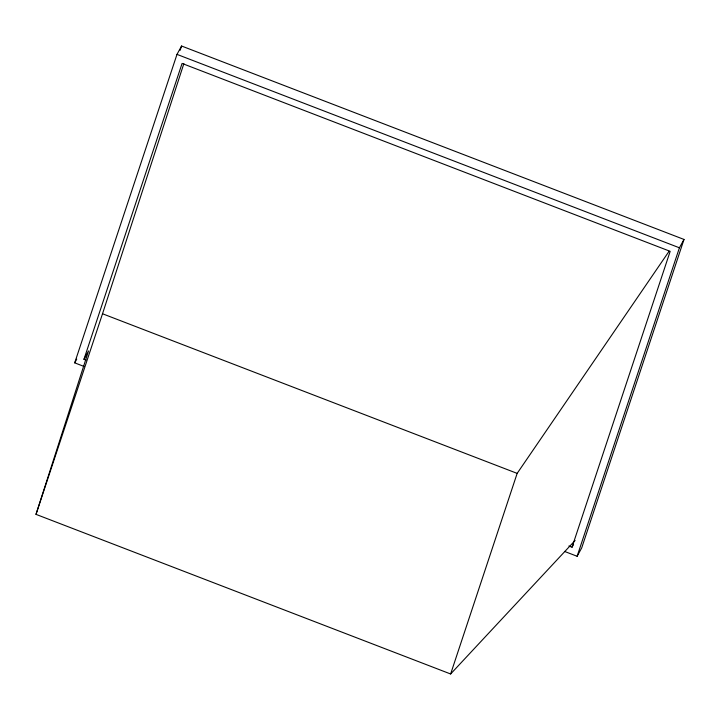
<?xml version="1.0" encoding="UTF-8"?>
<svg xmlns="http://www.w3.org/2000/svg" width="720" height="720" viewBox="0 0 720 720"><rect width="100%" height="100%" fill="white"/><g stroke="black" fill="none" stroke-linecap="round" stroke-linejoin="round"><path stroke-width="1.08" d="M575.091 540.486L450.63 673.983L36 514.359L88.533 350.955L83.952 359.316L86.058 360.126M36 514.359L102.519 313.767L183.87 63.63M84.141 366.489L74.7 362.853L176.994 54.378L181.575 46.017L684 239.436L581.706 547.902L577.125 556.272L564.534 551.421M180.162 50.292L181.575 46.017M83.952 359.316L182.079 63.441L670.167 251.334L572.04 547.209L568.899 546.003M450.63 673.983L517.158 473.382L669.051 251.298M577.125 556.272L679.419 247.797L684 239.436M74.7 362.853L76.734 359.136M572.04 547.209L573.57 544.428M176.994 54.378L679.419 247.797M102.519 313.767L517.158 473.382"/></g></svg>
